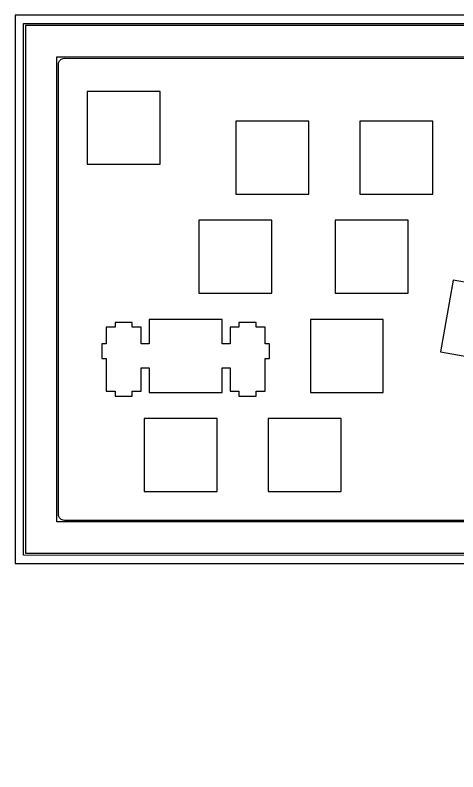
# Model space of a CAD drawing. Extents: x 24 to 399, y -219 to -74.
# Drawn here: x 23.6 to 108.6, y -219.5 to -74.1 of the extents above; entities that cross this region are included whole.
import ezdxf

# ---------------------------------------------------------------- set-up
doc = ezdxf.new("R2010")
doc.units = 0
doc.layers.get('0').update_dxf_attribs({"linetype": 'CONTINUOUS'})

msp = doc.modelspace()

# ---------------------------------------------------------------- linework, layer by layer
at = {"color": 7}
for points in [[(399.056784, -179.436598), (399.052644, -74.080525), (23.564936, -74.081556), (23.564936, -179.437452), (130.558047, -179.426357), (186.688268, -219.463369), (226.340073, -219.463369), (282.469869, -179.426357)], [(397.449192, -75.679851), (397.45318, -177.840371), (281.700427, -177.864475), (225.58185, -217.871835), (186.681372, -217.872628), (131.320626, -177.864465), (25.167935, -177.840371), (25.16397, -75.679851)], [(397.063138, -177.430562), (397.059175, -76.078306), (25.558311, -76.078306), (25.562273, -177.430562), (131.320629, -177.454664), (186.681377, -217.462829), (225.581858, -217.462026), (281.700427, -177.454664)], [(223.611694, -211.427741), (205.939898, -211.473207), (189.440058, -211.521213), (134.211822, -172.193367), (133.868414, -171.972387), (133.448806, -171.742263), (132.883402, -171.549223), (132.102606, -171.440003), (31.556188, -171.442322), (31.568126, -82.080042), (391.06028, -82.071675), (391.04758, -171.434209), (281.309521, -171.436789), (280.649121, -171.494447), (280.082701, -171.622209), (279.559461, -171.846491), (279.028601, -172.193455)], [(51.38928, -102.734039), (51.38928, -88.733559), (37.3888, -88.733559), (37.3888, -102.734039)], [(79.96428, -94.448559), (65.9638, -94.448559), (65.9638, -108.449039), (79.96428, -108.449039)], [(103.77678, -94.448559), (89.7763, -94.448559), (89.7763, -108.449039), (103.77678, -108.449039)], [(72.8218, -113.498559), (58.82132, -113.498559), (58.82132, -127.499039), (72.8218, -127.499039)], [(99.01428, -127.499039), (99.01428, -113.498559), (85.0138, -113.498559), (85.0138, -127.499039)], [(121.43486, -127.427919), (107.64774, -124.997139), (105.21696, -138.784259), (119.00408, -141.215039)], [(46.04512, -147.298339), (46.04512, -146.317899), (47.76978, -146.317899), (47.76978, -141.850039), (49.29632, -141.850039), (49.29632, -146.549039), (63.2968, -146.549039), (63.2968, -141.850039), (64.8208, -141.850039), (64.8208, -146.317899), (66.54546, -146.317899), (66.54546, -147.298339), (69.84492, -147.298339), (69.84492, -146.317899), (71.56958, -146.317899), (71.56958, -140.049179), (72.39508, -140.049179), (72.39508, -137.247559), (71.56958, -137.247559), (71.56958, -134.019219), (69.84492, -134.019219), (69.84492, -133.099739), (66.54546, -133.099739), (66.54546, -134.019219), (64.8208, -134.019219), (64.8208, -137.247559), (63.2968, -137.247559), (63.2968, -132.548559), (49.29632, -132.548559), (49.29632, -137.247559), (47.76978, -137.247559), (47.76978, -134.019219), (46.04512, -134.019219), (46.04512, -133.099739), (42.74566, -133.099739), (42.74566, -134.019219), (41.021, -134.019219), (41.021, -137.247559), (40.1955, -137.247559), (40.1955, -140.049179), (41.021, -140.049179), (41.021, -146.317899), (42.74566, -146.317899), (42.74566, -147.298339)], [(94.25178, -146.549039), (94.25178, -132.548559), (80.2513, -132.548559), (80.2513, -146.549039)], [(62.3443, -151.598559), (48.34382, -151.598559), (48.34382, -165.599039), (62.3443, -165.599039)], [(86.1568, -151.598559), (72.15632, -151.598559), (72.15632, -165.599039), (86.1568, -165.599039)]]:
    msp.add_lwpolyline(points, close=True, dxfattribs=at)
msp.add_lwpolyline([(132.368775, -171.162282), (33.024067, -171.140834), (32.798261, -171.118477), (32.583123, -171.052945), (32.384749, -170.947281), (32.209489, -170.803263), (32.065471, -170.628003), (31.959553, -170.429629), (31.894275, -170.214491), (31.871923, -169.988939), (31.871923, -83.52757), (31.894275, -83.301764), (31.959553, -83.086626), (32.065471, -82.888252), (32.209489, -82.712992), (32.384749, -82.568974), (32.583123, -82.46331), (32.798261, -82.397778), (33.024067, -82.375426), (389.602548, -82.402345)], dxfattribs=at)

doc.saveas('drawing.dxf')
